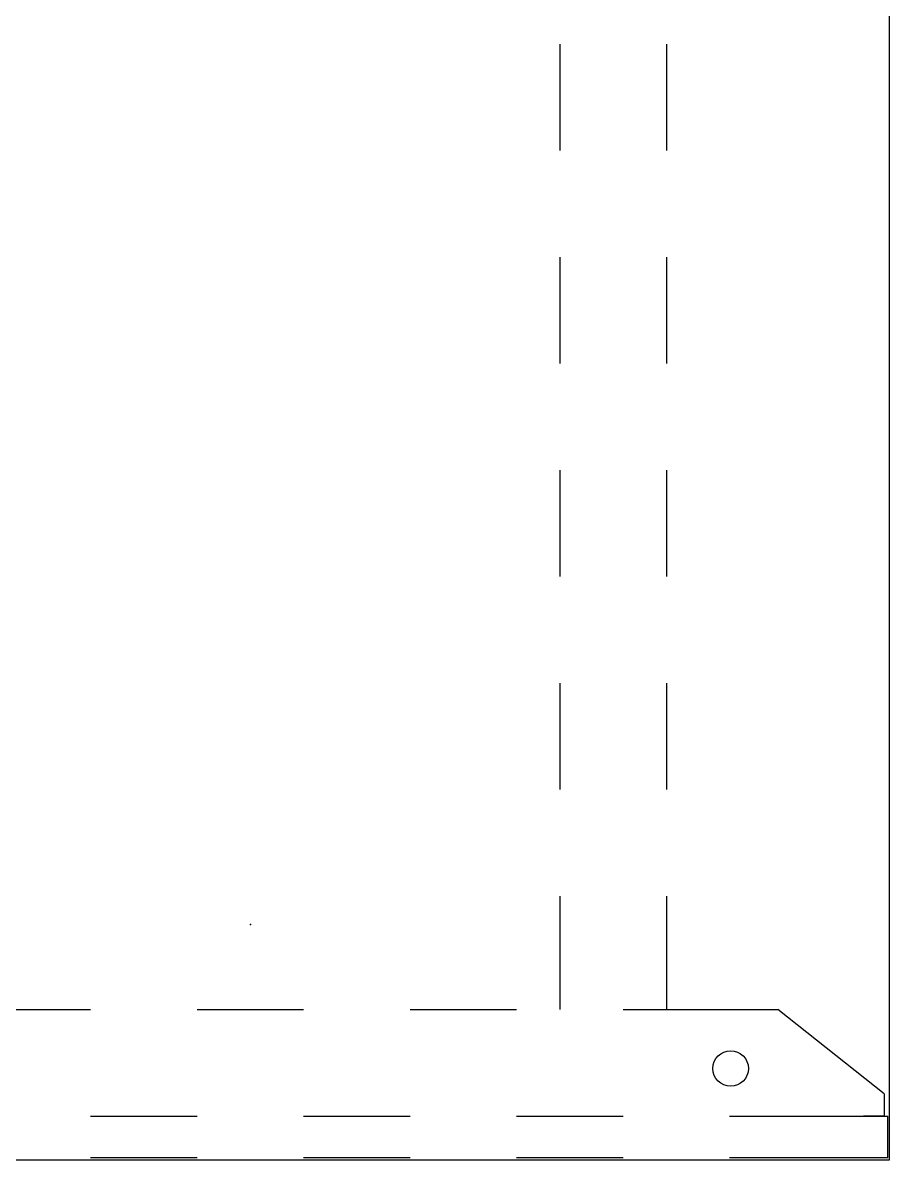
# Model space of a CAD drawing. Header units: inches. Extents: x -2 to 764, y -6 to 562.
# Drawn here: x 666.88 to 691.3, y 113.67 to 145.71 of the extents above; entities that cross this region are included whole.
import ezdxf

# ---------------------------------------------------------------- set-up
doc = ezdxf.new("R2010")
doc.units = ezdxf.units.IN
doc.header["$MEASUREMENT"] = 0
doc.layers.get('0').update_dxf_attribs({"true_color": 0xffffff})
doc.layers.add('TABLE', color=6, linetype='Continuous')
doc.layers.add('TABLE-ELEC', color=1, linetype='Continuous')

# ---------------------------------------------------------------- blocks, each defined once
blk = doc.blocks.new('UDP1EGS_36120LLNN_0P')
at = {"layer": 'TABLE'}
for p, q in [((-59.94, -18), (-59.94, 18)), ((-55.698, 7.5), (-55.698, 4.5)), ((-59.862, 4.5), (-59.862, 1.5)), ((-58.698, 4.5), (-58.698, 1.5)), ((-55.698, 1.5), (-55.698, -1.5)), ((-59.862, -1.5), (-59.862, -4.5)), ((-58.698, -1.5), (-58.698, -4.5)), ((-55.698, -4.5), (-55.698, -7.5)), ((-59.862, -7.5), (-59.862, -10.5)), ((-58.698, -7.5), (-58.698, -10.5)), ((-55.698, -8.726), (-52.5, -8.726)), ((-49.5, -8.726), (-46.5, -8.726)), ((-43.5, -8.726), (-40.5, -8.726)), ((-37.5, -8.726), (-34.5, -8.726)), ((-31.5, -8.726), (-28.5, -8.726)), ((-55.698, -10.5), (-55.698, -14.863)), ((-55.698, -11.733), (-52.5, -11.733)), ((-49.5, -11.733), (-46.5, -11.733)), ((-43.5, -11.733), (-40.5, -11.733)), ((-37.5, -11.733), (-34.5, -11.733)), ((-31.5, -11.733), (-28.5, -11.733)), ((-59.862, -13.5), (-59.862, -17.961)), ((-58.698, -13.5), (-58.698, -17.961)), ((-58.073, -17.86), (-55.698, -14.863)), ((-58.698, -17.86), (-58.698, -17.27)), ((-58.073, -17.86), (-58.698, -17.86)), ((59.94, -18), (-59.94, -18)), ((-59.862, -17.961), (-58.698, -17.961))]:
    blk.add_line(p, q, dxfattribs=at)
blk.add_circle((-57.356, -13.531, 0.53), 0.5, dxfattribs=at)
blk.add_circle((-57.356, -13.531, 0.53), 0.5, dxfattribs=at)
blk.add_circle((-57.356, -13.531, 0.53), 0.5, dxfattribs=at)
at = {"layer": 'TABLE-ELEC'}
blk.add_point((-53.295, 0), dxfattribs=at)

msp = doc.modelspace()

# ---------------------------------------------------------------- block references
at = {"rotation": 90}
msp.add_blockref('UDP1EGS_36120LLNN_0P', (673.295, 173.612), dxfattribs=at)

doc.saveas('drawing.dxf')
